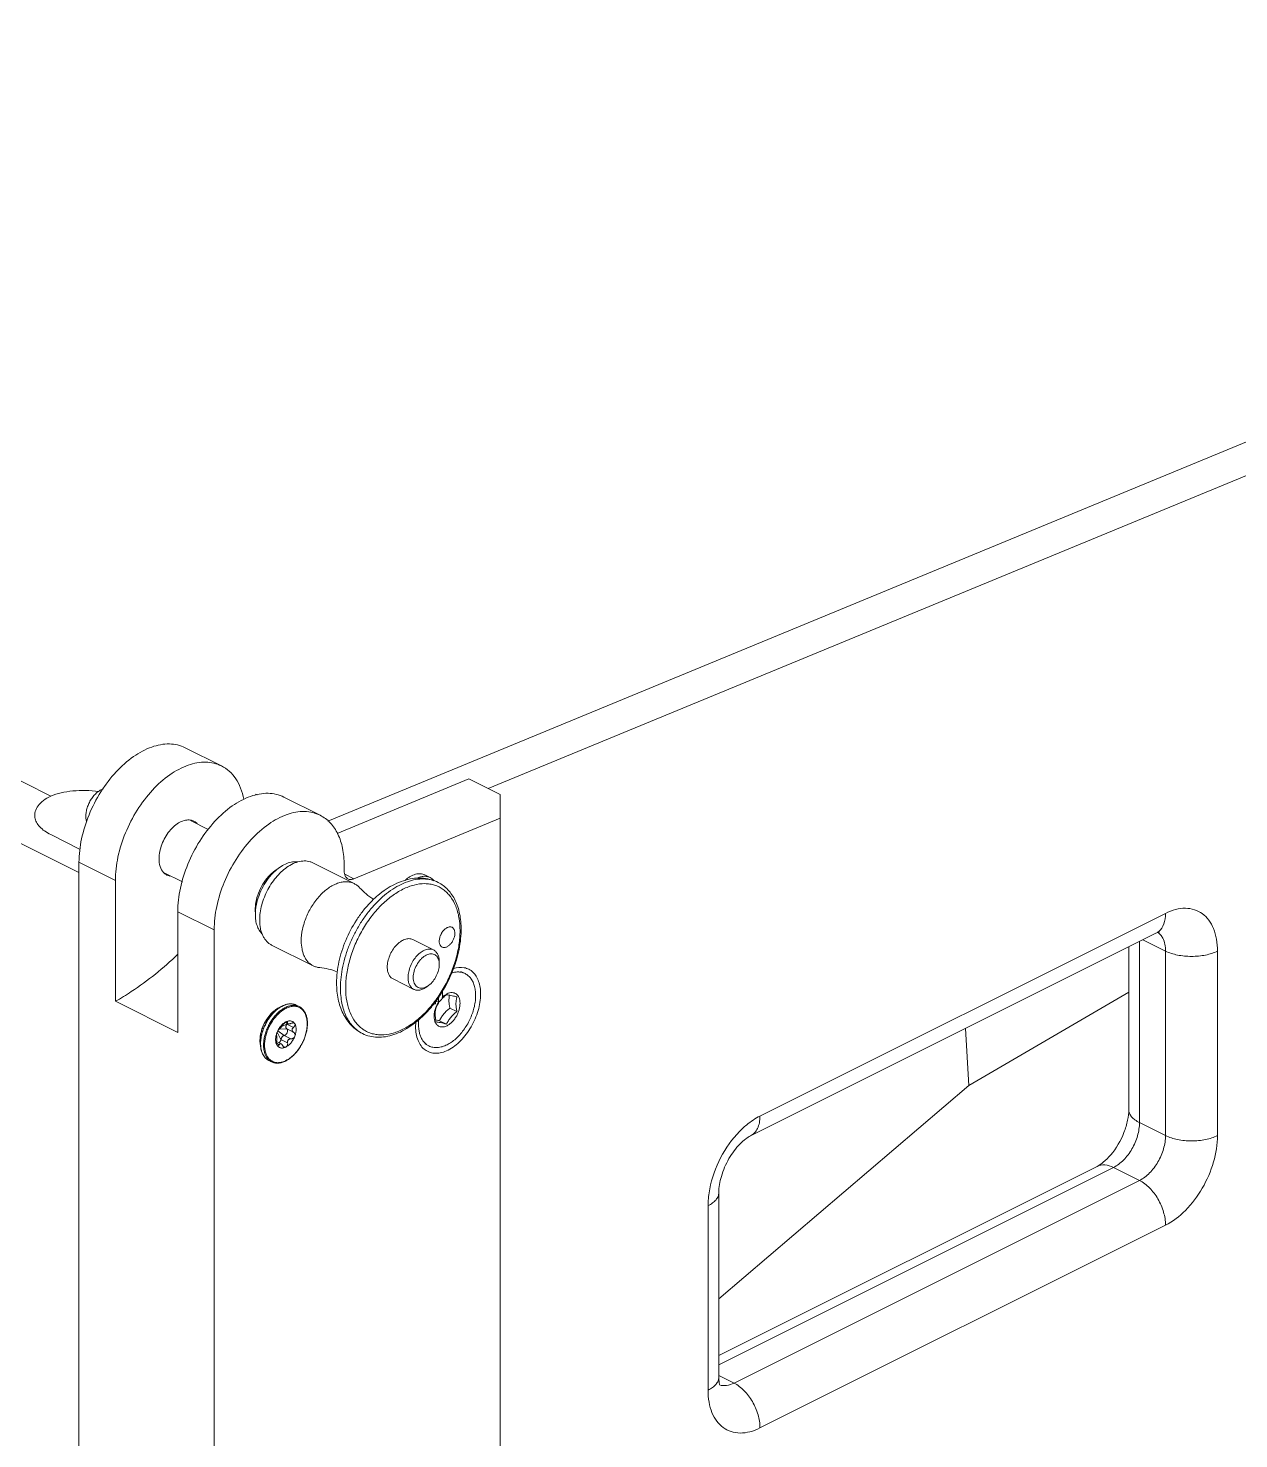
# Model space of a CAD drawing. Header units: millimetres. Extents: x 0 to 2524, y 0 to 1785.
# Drawn here: x 2171.3 to 2303, y 689.4 to 843 of the extents above; entities that cross this region are included whole.
import ezdxf

# ---------------------------------------------------------------- set-up
doc = ezdxf.new("R2010")
doc.units = ezdxf.units.MM
doc.header["$LTSCALE"] = 0.1
doc.layers.get('0').update_dxf_attribs({"lineweight": 13})

msp = doc.modelspace()

# ---------------------------------------------------------------- linework, layer by layer
for p, q in [((1805.72, 936.63), (2176.81, 751.08)), ((2022.93, 834.81), (2173.74, 759.41)), ((2360.21, 821.24), (2203.89, 756.66)), ((2339.73, 809.14), (2221.33, 760.23)), ((2188.35, 764.67), (2192.31, 762.69)), ((2219.24, 761.28), (2204.89, 755.33)), ((2222.63, 759.58), (2219.24, 761.28)), ((2196.2, 759.54), (2196.04, 759.62)), ((2196.04, 759.49), (2196.04, 759.62)), ((2199.1, 759.29), (2203.06, 757.31)), ((2222.63, 616.91), (2222.63, 759.58)), ((2222.63, 757), (2206.71, 750.4)), ((2188.93, 756.76), (2190.88, 755.78)), ((2173.74, 755.21), (2176.95, 753.6)), ((2176.81, 752.19), (2180.77, 750.21)), ((2176.81, 752.19), (2176.81, 606.98)), ((2186.01, 751.1), (2188.06, 750.07)), ((2202.24, 752.13), (2206.76, 749.87)), ((2205.66, 751.26), (2205.66, 751.9)), ((2205.72, 750.9), (2206.71, 750.4)), ((2180.77, 737.06), (2180.77, 750.21)), ((2214.44, 750.82), (2215.01, 750.54)), ((2187.56, 746.81), (2191.52, 744.83)), ((2187.56, 746.81), (2187.56, 733.67)), ((2250.91, 724.57), (2295.04, 746.63)), ((2191.52, 608.95), (2191.52, 744.83)), ((2197.77, 743.19), (2202.29, 740.93)), ((2213.12, 743.78), (2215.39, 742.65)), ((2249.87, 722.41), (2294, 744.47)), ((2292.21, 723.86), (2292.21, 743.58)), ((2292.58, 743.76), (2295.04, 742.53)), ((2291.04, 725.27), (2291.04, 742.99)), ((2295.04, 742.53), (2295.04, 722.44)), ((2300.69, 742.53), (2300.69, 722.44)), ((2216.01, 741.35), (2216.01, 741.07)), ((2218.83, 740.08), (2218.37, 740.3)), ((2210.98, 739.49), (2213.24, 738.36)), ((2214.65, 738.64), (2214.88, 738.81)), ((2180.77, 737.06), (2187.56, 733.67)), ((2215.64, 737.06), (2215.94, 736.97)), ((2215.94, 737.52), (2215.94, 736.97)), ((2216.36, 738.13), (2216.36, 737.57)), ((2273.65, 727.88), (2291.04, 738.06)), ((2198.44, 736.25), (2197.84, 735.8)), ((2200.77, 736.49), (2200.45, 736.64)), ((2215.6, 737.01), (2215.6, 736.8)), ((2217.93, 735.94), (2217.17, 736.32)), ((2198.6, 734.02), (2199.42, 734.06)), ((2198.85, 734.31), (2199.42, 734.57)), ((2199.24, 734.77), (2199.55, 734.62)), ((2199.33, 734.82), (2199.51, 734.73)), ((2200.15, 734.21), (2199.42, 734.57)), ((2200.15, 733.7), (2199.42, 734.06)), ((2216.8, 734.57), (2216.04, 734.95)), ((2273.28, 734.11), (2273.65, 727.88)), ((2196.55, 732.48), (2196.55, 733.19)), ((2198.3, 732.69), (2198.8, 732.44)), ((2198.3, 732.49), (2198.59, 732.34)), ((2198.38, 733.7), (2198.78, 732.9)), ((2198.45, 733.84), (2199.14, 733.34)), ((2199.51, 732.54), (2198.78, 732.9)), ((2199.87, 732.98), (2199.14, 733.34)), ((2214.89, 732.21), (2214.44, 732.43)), ((2197.76, 730.48), (2197.45, 730.63)), ((2246.43, 704.69), (2273.65, 727.88)), ((2292.21, 723.86), (2295.04, 722.44)), ((2246.43, 698.51), (2287.59, 719.09)), ((2246.43, 697.5), (2289.38, 718.98)), ((2289.38, 718.98), (2292.21, 717.56)), ((2292.21, 717.56), (2248.09, 695.5)), ((2246.43, 696.14), (2246.43, 716.23)), ((2245.26, 694.72), (2245.26, 714.82)), ((2295.04, 712.69), (2250.91, 690.62)), ((2248.09, 695.5), (2246.51, 696.29))]:
    msp.add_line(p, q)
for centre, radius, start, end in [((2200.65, 747.81), 4.29, 129.4527, 131.9297), ((2201.98, 747.05), 5.68, 133.0366, 135.8176), ((2200.49, 748), 4.04, 126.8755, 129.4546), ((2201.81, 747.23), 5.44, 131.9247, 133.0313), ((2200.19, 747.06), 4.2, 176.2094, 177.9192), ((2199.95, 747.07), 3.97, 177.9153, 179.9887), ((2199.65, 747.07), 3.67, 179.9665, 184.2809), ((2198.97, 747.33), 2.98, 185.1964, 186.9579), ((2201.74, 746.44), 5.75, 170.9242, 173.8207), ((2208.58, 744.89), 9.81, 359.1535, 359.9983), ((2214.47, 745.24), 1.95, 330.3343, 333.0836), ((2213.86, 740.1), 1.64, 296.5721, 298.2932), ((2218.1, 735.7), 2.51, 132.9869, 134.3113), ((2217.62, 736.35), 1.7, 116.6099, 120.0733), ((2200.87, 732.76), 4.32, 140.3689, 142.3125), ((2201.2, 732.74), 4.45, 135.5177, 136.653), ((2201.01, 732.93), 4.18, 131.5853, 135.5613), ((2200.81, 733.12), 3.93, 130.6844, 131.2427), ((2200.86, 733.09), 3.96, 130.6846, 131.5717), ((2200.65, 733.3), 3.69, 126.8862, 130.7289), ((2200.72, 733.26), 3.74, 127.278, 130.7199), ((2201.57, 732.53), 4.41, 136.6491, 136.8567), ((2199.77, 734.04), 2.63, 119.4836, 120.5486), ((2200.12, 734.14), 2.7, 115.863, 116.566), ((2200.17, 734.11), 2.73, 116.5659, 117.1697), ((2199.85, 735.32), 1.46, 85.9907, 86.691), ((2199.89, 735.51), 1.27, 63.4489, 74.9637), ((2218.67, 735.23), 3.25, 147.5895, 158.682), ((2218.61, 735.26), 3.18, 158.6971, 159.1186), ((2198.86, 734.92), 0.651, 328.357, 336.8503), ((2199.12, 732.74), 2.62, 186.2893, 187.9643), ((2199.4, 732.56), 1.11, 168.1543, 173.3631), ((2198.16, 732.95), 2.61, 295.7587, 296.5663), ((2198.07, 733.03), 2.75, 296.5666, 297.3727)]:
    msp.add_arc(centre, radius, start, end)
for points, knots in [([(2188.35, 764.67), (2188.09, 764.8), (2187.54, 765), (2186.3, 765.15), (2184.6, 764.81), (2182.61, 763.72), (2180.74, 762.04), (2179.11, 759.88), (2177.84, 757.41), (2177.02, 754.82), (2176.81, 753.04), (2176.81, 752.19)], [0, 0, 0, 0, 0.044793, 0.091012, 0.191729, 0.307755, 0.438553, 0.579807, 0.725124, 0.867373, 1, 1, 1, 1]), ([(2192.31, 762.69), (2192.05, 762.82), (2191.5, 763.02), (2190.26, 763.17), (2188.56, 762.83), (2186.57, 761.74), (2184.7, 760.06), (2183.07, 757.9), (2181.8, 755.43), (2180.98, 752.84), (2180.77, 751.06), (2180.77, 750.21)], [0, 0, 0, 0, 0.044793, 0.091012, 0.191729, 0.307755, 0.438553, 0.579807, 0.725124, 0.867373, 1, 1, 1, 1]), ([(2194.74, 759.06), (2194.66, 759.47), (2194.44, 760.25), (2193.91, 761.3), (2193.2, 762.13), (2192.62, 762.53), (2192.31, 762.69)], [0, 0, 0, 0, 0.27841, 0.534163, 0.772094, 1, 1, 1, 1]), ([(2179.47, 760.2), (2179.35, 760.16), (2179.1, 760.04), (2178.74, 759.78), (2178.42, 759.45), (2178.12, 759.05), (2177.88, 758.61), (2177.7, 758.14), (2177.58, 757.67), (2177.56, 757.35), (2177.56, 757.2)], [0, 0, 0, 0, 0.105265, 0.221454, 0.346961, 0.47899, 0.614042, 0.748294, 0.878054, 1, 1, 1, 1]), ([(2173.74, 759.41), (2173.45, 759.27), (2172.95, 758.96), (2172.35, 758.39), (2172.01, 757.74), (2171.98, 757.28), (2172.01, 757.07)], [0, 0, 0, 0, 0.305923, 0.567627, 0.792446, 1, 1, 1, 1]), ([(2178.94, 759.91), (2178.02, 760.03), (2176.63, 760.06), (2174.89, 759.79), (2174.1, 759.56), (2173.74, 759.41)], [0, 0, 0, 0, 0.530738, 0.778329, 1, 1, 1, 1]), ([(2187.56, 746.81), (2187.56, 747.67), (2187.77, 749.44), (2188.59, 752.04), (2189.86, 754.51), (2191.49, 756.66), (2193.36, 758.35), (2195.35, 759.44), (2197.05, 759.78), (2198.28, 759.62), (2198.84, 759.42), (2199.1, 759.29)], [0, 0, 0, 0, 0.132627, 0.274876, 0.420193, 0.561447, 0.692245, 0.808271, 0.908988, 0.955207, 1, 1, 1, 1]), ([(2172.01, 757.07), (2172.04, 756.89), (2172.17, 756.52), (2172.54, 756.02), (2173.08, 755.57), (2173.5, 755.32), (2173.74, 755.21)], [0, 0, 0, 0, 0.207537, 0.438479, 0.701694, 1, 1, 1, 1]), ([(2177.64, 756.61), (2177.62, 756.65), (2177.57, 756.85), (2177.56, 757.05), (2177.56, 757.2)], [0, 0, 0, 0, 0.236457, 1, 1, 1, 1]), ([(2203.06, 757.31), (2202.8, 757.44), (2202.24, 757.64), (2201.01, 757.8), (2199.31, 757.46), (2197.32, 756.37), (2195.45, 754.68), (2193.82, 752.53), (2192.55, 750.06), (2191.73, 747.46), (2191.52, 745.69), (2191.52, 744.83)], [0, 0, 0, 0, 0.044793, 0.091012, 0.191729, 0.307755, 0.438553, 0.579807, 0.725124, 0.867373, 1, 1, 1, 1]), ([(2205.66, 751.9), (2205.66, 752.51), (2205.56, 753.67), (2205.07, 755.25), (2204.24, 756.52), (2203.47, 757.11), (2203.06, 757.31)], [0, 0, 0, 0, 0.289694, 0.549612, 0.782838, 1, 1, 1, 1]), ([(2188.95, 756.79), (2188.76, 756.82), (2188.36, 756.8), (2187.76, 756.57), (2187.17, 756.16), (2186.43, 755.39), (2185.76, 754.2), (2185.52, 753.11), (2185.52, 752.58)], [0, 0, 0, 0, 0.093755, 0.200053, 0.320396, 0.452704, 0.733704, 1, 1, 1, 1]), ([(2189.31, 756.68), (2189.22, 756.72), (2189.1, 756.76), (2188.98, 756.79), (2188.95, 756.79)], [0, 0, 0, 0, 0.746529, 1, 1, 1, 1]), ([(2189.68, 756.4), (2189.65, 756.43), (2189.54, 756.54), (2189.41, 756.63), (2189.31, 756.68)], [0, 0, 0, 0, 0.255015, 1, 1, 1, 1]), ([(2185.52, 752.58), (2185.52, 752.3), (2185.58, 751.76), (2185.84, 751.27), (2186, 751.09)], [0, 0, 0, 0, 0.540946, 1, 1, 1, 1]), ([(2186, 751.09), (2186.03, 751.06), (2186.14, 750.95), (2186.27, 750.86), (2186.37, 750.81)], [0, 0, 0, 0, 0.255015, 1, 1, 1, 1]), ([(2196, 747.34), (2196.04, 748.02), (2196.35, 749.06), (2197.07, 750.25), (2197.53, 750.77), (2197.78, 751)], [0, 0, 0, 0, 0.497594, 0.755181, 1, 1, 1, 1]), ([(2197.9, 751.01), (2197.67, 750.77), (2197.23, 750.23), (2196.69, 749.33), (2196.29, 748.36), (2196.12, 747.68), (2196.07, 747.35)], [0, 0, 0, 0, 0.24547, 0.499863, 0.754331, 1, 1, 1, 1]), ([(2199.59, 751.76), (2199.37, 751.61), (2198.94, 751.28), (2198.35, 750.69), (2197.81, 749.99), (2197.34, 749.22), (2196.97, 748.41), (2196.68, 747.56), (2196.51, 746.72), (2196.47, 746.17), (2196.47, 745.89)], [0, 0, 0, 0, 0.114457, 0.236564, 0.364361, 0.495438, 0.627144, 0.756775, 0.8818, 1, 1, 1, 1]), ([(2198.07, 751.23), (2198.09, 751.25), (2198.19, 751.32), (2198.29, 751.38), (2198.36, 751.43)], [0, 0, 0, 0, 0.254626, 1, 1, 1, 1]), ([(2200.63, 752.24), (2200.44, 752.27), (2200.02, 752.26), (2199.4, 752.09), (2198.76, 751.75), (2198.37, 751.45), (2198.18, 751.28)], [0, 0, 0, 0, 0.215378, 0.452014, 0.713751, 1, 1, 1, 1]), ([(2202.24, 752.13), (2202.15, 752.18), (2201.95, 752.26), (2201.65, 752.33), (2201.32, 752.35), (2200.86, 752.31), (2200.26, 752.14), (2199.81, 751.9), (2199.59, 751.76)], [0, 0, 0, 0, 0.109933, 0.22167, 0.336858, 0.456879, 0.714748, 1, 1, 1, 1]), ([(2206.08, 750.39), (2206.01, 750.42), (2205.89, 750.52), (2205.75, 750.72), (2205.68, 750.97), (2205.66, 751.16), (2205.66, 751.26)], [0, 0, 0, 0, 0.217038, 0.450294, 0.710654, 1, 1, 1, 1]), ([(2214.44, 750.82), (2214.37, 750.86), (2214.21, 750.92), (2213.96, 750.96), (2213.69, 750.95), (2213.41, 750.9), (2213.13, 750.79), (2212.84, 750.64), (2212.56, 750.46), (2212.38, 750.31), (2212.29, 750.23)], [0, 0, 0, 0, 0.104616, 0.211922, 0.324253, 0.443358, 0.570313, 0.70556, 0.84898, 1, 1, 1, 1]), ([(2186.37, 750.81), (2186.46, 750.77), (2186.58, 750.72), (2186.7, 750.7), (2186.73, 750.69)], [0, 0, 0, 0, 0.746529, 1, 1, 1, 1]), ([(2206.76, 749.87), (2206.63, 749.94), (2206.36, 750.04), (2205.91, 750.09), (2205.43, 750.05), (2204.94, 749.92), (2204.44, 749.7), (2203.94, 749.39), (2203.46, 749.01), (2202.83, 748.39), (2202.14, 747.48), (2201.51, 746.24), (2201.1, 744.95), (2200.99, 744.06), (2200.99, 743.63)], [0, 0, 0, 0, 0.044755, 0.090933, 0.139729, 0.191972, 0.248092, 0.308165, 0.371966, 0.439037, 0.580171, 0.725359, 0.867487, 1, 1, 1, 1]), ([(2215.88, 750.01), (2215.6, 750.15), (2215, 750.37), (2214.05, 750.51), (2213.07, 750.45), (2211.75, 750.13), (2210.48, 749.48), (2209.31, 748.6), (2208.47, 747.79), (2207.68, 746.89), (2206.73, 745.55), (2205.96, 744.08), (2205.39, 742.53), (2204.98, 740.99), (2204.84, 739.81), (2204.84, 739.04)], [0, 0, 0, 0, 0.052633, 0.105702, 0.159724, 0.215266, 0.332549, 0.395042, 0.459925, 0.526853, 0.595304, 0.733999, 0.802946, 0.870652, 1, 1, 1, 1]), ([(2215.88, 750.01), (2215.65, 750.13), (2215.13, 750.31), (2214.3, 750.41), (2213.43, 750.34), (2212.52, 750.1), (2211.61, 749.69), (2210.69, 749.13), (2209.81, 748.42), (2208.95, 747.58), (2208.16, 746.64), (2207.44, 745.59), (2206.8, 744.47), (2206.25, 743.3), (2205.82, 742.1), (2205.5, 740.89), (2205.31, 739.7), (2205.26, 738.91), (2205.26, 738.53)], [0, 0, 0, 0, 0.044728, 0.090878, 0.139645, 0.191855, 0.247942, 0.307978, 0.371741, 0.438771, 0.508434, 0.579966, 0.65252, 0.725202, 0.797117, 0.867392, 0.935255, 1, 1, 1, 1]), ([(2218.27, 744.75), (2218.27, 745.23), (2218.22, 745.93), (2218.02, 746.82), (2217.75, 747.6), (2217.37, 748.31), (2216.88, 748.88), (2216.46, 749.24), (2216.01, 749.52), (2215.51, 749.72), (2214.98, 749.84), (2214.23, 749.9), (2213.43, 749.79), (2212.65, 749.53), (2211.81, 749.16), (2210.78, 748.51), (2209.62, 747.49), (2208.55, 746.25), (2207.62, 744.84), (2206.85, 743.3), (2206.27, 741.71), (2205.92, 740.11), (2205.83, 739.04), (2205.83, 738.53)], [0, 0, 0, 0, 0.063399, 0.092971, 0.121104, 0.173331, 0.197891, 0.221733, 0.245198, 0.268653, 0.292467, 0.316983, 0.369086, 0.39715, 0.426648, 0.4899, 0.558451, 0.6312, 0.706635, 0.783007, 0.85849, 0.931325, 1, 1, 1, 1]), ([(2206.71, 750.4), (2206.61, 750.36), (2206.39, 750.3), (2206.17, 750.34), (2206.08, 750.39)], [0, 0, 0, 0, 0.530553, 1, 1, 1, 1]), ([(2207.34, 749.43), (2207.26, 749.52), (2207.08, 749.69), (2206.87, 749.82), (2206.76, 749.87)], [0, 0, 0, 0, 0.505604, 1, 1, 1, 1]), ([(2207.34, 749.43), (2207.56, 749.19), (2208.05, 748.72), (2208.6, 748.34), (2208.89, 748.16)], [0, 0, 0, 0, 0.484325, 1, 1, 1, 1]), ([(2215.01, 750.54), (2214.96, 750.57), (2214.85, 750.61), (2214.69, 750.65), (2214.51, 750.67), (2214.27, 750.67), (2213.94, 750.61), (2213.7, 750.51), (2213.57, 750.45)], [0, 0, 0, 0, 0.112939, 0.227251, 0.344217, 0.464965, 0.72086, 1, 1, 1, 1]), ([(2215.44, 750.18), (2215.39, 750.25), (2215.25, 750.39), (2215.09, 750.5), (2215.01, 750.54)], [0, 0, 0, 0, 0.507979, 1, 1, 1, 1]), ([(2218.39, 744.89), (2218.39, 745.46), (2218.32, 746.29), (2218.05, 747.34), (2217.77, 748.04), (2217.41, 748.67), (2216.97, 749.22), (2216.46, 749.67), (2216.08, 749.91), (2215.88, 750.01)], [0, 0, 0, 0, 0.282775, 0.414619, 0.540318, 0.660541, 0.776323, 0.888957, 1, 1, 1, 1]), ([(2196.03, 747.06), (2196.02, 747.01), (2196.01, 746.83), (2196, 746.65), (2196, 746.51)], [0, 0, 0, 0, 0.255017, 1, 1, 1, 1]), ([(2196.71, 744.42), (2196.59, 744.54), (2196.38, 744.82), (2196.16, 745.31), (2196.02, 745.89), (2196, 746.3), (2196, 746.51)], [0, 0, 0, 0, 0.220211, 0.458345, 0.718137, 1, 1, 1, 1]), ([(2295.04, 746.63), (2295.04, 746.24), (2294.95, 745.52), (2294.55, 744.88), (2294.3, 744.67)], [0, 0, 0, 0, 0.545424, 1, 1, 1, 1]), ([(2295.04, 746.63), (2295.39, 746.81), (2296.09, 747.09), (2297.17, 747.24), (2298.19, 747.09), (2299.08, 746.64), (2299.8, 745.91), (2300.32, 744.95), (2300.63, 743.8), (2300.69, 742.97), (2300.69, 742.53)], [0, 0, 0, 0, 0.134786, 0.257217, 0.370319, 0.480086, 0.593358, 0.715926, 0.851341, 1, 1, 1, 1]), ([(2197.77, 743.19), (2197.66, 743.24), (2197.47, 743.36), (2197.21, 743.6), (2196.98, 743.88), (2196.8, 744.21), (2196.65, 744.58), (2196.5, 745.14), (2196.47, 745.59), (2196.47, 745.89)], [0, 0, 0, 0, 0.107707, 0.217562, 0.331492, 0.45104, 0.57727, 0.710837, 1, 1, 1, 1]), ([(2218.27, 744.75), (2218.27, 744.23), (2218.19, 743.17), (2217.83, 741.57), (2217.25, 739.97), (2216.48, 738.44), (2215.55, 737.02), (2214.48, 735.78), (2213.32, 734.76), (2212.29, 734.11), (2211.46, 733.74), (2210.67, 733.49), (2209.88, 733.38), (2209.12, 733.44), (2208.59, 733.56), (2208.1, 733.76), (2207.64, 734.04), (2207.23, 734.39), (2206.73, 734.97), (2206.35, 735.67), (2206.08, 736.46), (2205.88, 737.35), (2205.83, 738.05), (2205.83, 738.53)], [0, 0, 0, 0, 0.068675, 0.14151, 0.216993, 0.293365, 0.3688, 0.441549, 0.5101, 0.573352, 0.60285, 0.630914, 0.683017, 0.707533, 0.731347, 0.754802, 0.778267, 0.802109, 0.826669, 0.878896, 0.907029, 0.936601, 1, 1, 1, 1]), ([(2207.65, 733.55), (2207.9, 733.43), (2208.44, 733.23), (2209.3, 733.12), (2210.2, 733.19), (2211.11, 733.42), (2212.03, 733.82), (2212.94, 734.37), (2213.83, 735.05), (2214.67, 735.86), (2215.46, 736.79), (2216.42, 738.15), (2217.21, 739.65), (2217.8, 741.22), (2218.22, 742.77), (2218.38, 743.97), (2218.39, 744.75)], [0, 0, 0, 0, 0.047197, 0.095463, 0.145771, 0.198877, 0.255265, 0.315113, 0.378319, 0.444543, 0.513251, 0.583767, 0.726951, 0.798095, 0.867809, 1, 1, 1, 1]), ([(2216.86, 745.08), (2216.77, 745.03), (2216.59, 744.91), (2216.36, 744.65), (2216.17, 744.34), (2216.05, 744), (2216, 743.67), (2216.02, 743.41), (2216.08, 743.23), (2216.14, 743.12), (2216.22, 743.03), (2216.29, 742.99), (2216.32, 742.97)], [0, 0, 0, 0, 0.123642, 0.261312, 0.406333, 0.550372, 0.685326, 0.805125, 0.858738, 0.90842, 0.955052, 1, 1, 1, 1]), ([(2217.4, 745.12), (2217.36, 745.13), (2217.28, 745.16), (2217.14, 745.17), (2217, 745.14), (2216.91, 745.1), (2216.86, 745.08)], [0, 0, 0, 0, 0.227102, 0.464629, 0.720925, 1, 1, 1, 1]), ([(2216.86, 743), (2216.95, 743.05), (2217.13, 743.18), (2217.36, 743.44), (2217.55, 743.75), (2217.67, 744.08), (2217.72, 744.42), (2217.7, 744.68), (2217.64, 744.86), (2217.58, 744.97), (2217.49, 745.05), (2217.43, 745.1), (2217.4, 745.12)], [0, 0, 0, 0, 0.123642, 0.261312, 0.406333, 0.550372, 0.685326, 0.805125, 0.858738, 0.90842, 0.955052, 1, 1, 1, 1]), ([(2202.29, 740.93), (2202.19, 740.98), (2201.99, 741.1), (2201.73, 741.33), (2201.51, 741.62), (2201.32, 741.95), (2201.18, 742.32), (2201.03, 742.88), (2200.99, 743.33), (2200.99, 743.63)], [0, 0, 0, 0, 0.107707, 0.217562, 0.331492, 0.45104, 0.57727, 0.710837, 1, 1, 1, 1]), ([(2213.12, 743.78), (2213.06, 743.82), (2212.93, 743.86), (2212.71, 743.89), (2212.48, 743.87), (2212.16, 743.78), (2211.75, 743.56), (2211.3, 743.15), (2210.91, 742.64), (2210.6, 742.04), (2210.41, 741.42), (2210.35, 740.99), (2210.35, 740.79)], [0, 0, 0, 0, 0.044774, 0.090974, 0.139792, 0.192057, 0.308037, 0.438782, 0.579979, 0.725237, 0.867425, 1, 1, 1, 1]), ([(2294.36, 744.6), (2294.36, 744.61), (2294.31, 744.6), (2294.28, 744.58), (2294.14, 744.54), (2294.05, 744.5), (2294, 744.47)], [0, 0, 0, 0, 0.038697, 0.210636, 0.529002, 1, 1, 1, 1]), ([(2294.5, 744.3), (2294.59, 744.19), (2294.93, 743.67), (2295.04, 743.02), (2295.04, 742.53)], [0, 0, 0, 0, 0.223419, 1, 1, 1, 1]), ([(2180.77, 737.06), (2181.36, 737.39), (2183.78, 738.87), (2186, 740.68), (2187.56, 742.18)], [0, 0, 0, 0, 0.238279, 1, 1, 1, 1]), ([(2215.39, 742.65), (2215.33, 742.68), (2215.19, 742.73), (2214.98, 742.76), (2214.75, 742.74), (2214.42, 742.65), (2214.01, 742.43), (2213.56, 742.02), (2213.17, 741.5), (2212.86, 740.91), (2212.67, 740.29), (2212.62, 739.86), (2212.62, 739.66)], [0, 0, 0, 0, 0.044774, 0.090974, 0.139792, 0.192057, 0.308037, 0.438782, 0.579979, 0.725237, 0.867425, 1, 1, 1, 1]), ([(2215.99, 741.36), (2215.98, 741.45), (2215.93, 741.63), (2215.82, 741.87), (2215.66, 742.05), (2215.46, 742.18), (2215.23, 742.24), (2214.99, 742.24), (2214.73, 742.16), (2214.46, 742.03), (2214.21, 741.84), (2213.88, 741.52), (2213.53, 741.02), (2213.26, 740.36), (2213.18, 739.89), (2213.18, 739.66)], [0, 0, 0, 0, 0.058674, 0.112045, 0.161259, 0.208308, 0.255767, 0.3061, 0.361042, 0.421382, 0.487083, 0.557467, 0.70716, 0.858848, 1, 1, 1, 1]), ([(2216.01, 741.35), (2216.01, 741.5), (2215.99, 741.78), (2215.87, 742.16), (2215.7, 742.42), (2215.53, 742.57), (2215.44, 742.63), (2215.39, 742.65)], [0, 0, 0, 0, 0.289476, 0.549128, 0.782175, 0.892164, 1, 1, 1, 1]), ([(2216.32, 742.97), (2216.36, 742.95), (2216.44, 742.92), (2216.58, 742.92), (2216.72, 742.94), (2216.81, 742.98), (2216.86, 743)], [0, 0, 0, 0, 0.227102, 0.464629, 0.720925, 1, 1, 1, 1]), ([(2300.69, 742.53), (2300.29, 742.33), (2299.35, 742.04), (2297.87, 741.9), (2296.38, 742.04), (2295.45, 742.33), (2295.04, 742.53)], [0, 0, 0, 0, 0.235399, 0.5, 0.764601, 1, 1, 1, 1]), ([(2203, 740.73), (2202.87, 740.74), (2202.63, 740.79), (2202.4, 740.87), (2202.29, 740.93)], [0, 0, 0, 0, 0.505604, 1, 1, 1, 1]), ([(2204.93, 740.26), (2204.61, 740.39), (2203.98, 740.59), (2203.32, 740.7), (2203, 740.73)], [0, 0, 0, 0, 0.515659, 1, 1, 1, 1]), ([(2210.98, 739.49), (2210.93, 739.52), (2210.84, 739.57), (2210.67, 739.73), (2210.5, 739.99), (2210.38, 740.37), (2210.35, 740.64), (2210.35, 740.79)], [0, 0, 0, 0, 0.107836, 0.217825, 0.450872, 0.710524, 1, 1, 1, 1]), ([(2216.01, 741.07), (2216.01, 740.86), (2215.95, 740.43), (2215.71, 739.81), (2215.36, 739.25), (2215.05, 738.93), (2214.88, 738.81)], [0, 0, 0, 0, 0.240952, 0.499998, 0.759073, 1, 1, 1, 1]), ([(2216.01, 741.07), (2216.01, 741.1), (2216.01, 741.19), (2216, 741.29), (2215.99, 741.36)], [0, 0, 0, 0, 0.256872, 1, 1, 1, 1]), ([(2218.83, 740.08), (2218.72, 740.13), (2218.5, 740.21), (2218.13, 740.27), (2217.75, 740.25), (2217.49, 740.19), (2217.36, 740.15)], [0, 0, 0, 0, 0.235143, 0.476742, 0.730305, 1, 1, 1, 1]), ([(2217.57, 740.65), (2217.94, 740.76), (2218.53, 740.81), (2219.25, 740.57), (2219.7, 740.24), (2220.06, 739.79), (2220.32, 739.22), (2220.48, 738.56), (2220.51, 738.1), (2220.51, 737.85)], [0, 0, 0, 0, 0.241053, 0.35271, 0.464688, 0.582288, 0.709557, 0.848802, 1, 1, 1, 1]), ([(2204.84, 739.04), (2204.84, 738.45), (2204.92, 737.59), (2205.21, 736.49), (2205.52, 735.74), (2205.92, 735.05), (2206.41, 734.45), (2206.99, 733.93), (2207.43, 733.66), (2207.65, 733.55)], [0, 0, 0, 0, 0.26959, 0.398018, 0.52274, 0.644482, 0.764101, 0.882326, 1, 1, 1, 1]), ([(2213.24, 738.36), (2213.19, 738.38), (2213.1, 738.44), (2212.93, 738.6), (2212.76, 738.85), (2212.64, 739.23), (2212.62, 739.51), (2212.62, 739.66)], [0, 0, 0, 0, 0.107836, 0.217825, 0.450872, 0.710524, 1, 1, 1, 1]), ([(2214.6, 738.63), (2214.51, 738.59), (2214.33, 738.52), (2214.06, 738.48), (2213.81, 738.52), (2213.59, 738.63), (2213.41, 738.81), (2213.28, 739.05), (2213.2, 739.34), (2213.18, 739.55), (2213.18, 739.66)], [0, 0, 0, 0, 0.134912, 0.257199, 0.370312, 0.480084, 0.593373, 0.715927, 0.851253, 1, 1, 1, 1]), ([(2214.65, 738.64), (2214.54, 738.55), (2214.3, 738.4), (2213.93, 738.27), (2213.62, 738.25), (2213.39, 738.3), (2213.29, 738.34), (2213.24, 738.36)], [0, 0, 0, 0, 0.289494, 0.549116, 0.782178, 0.892166, 1, 1, 1, 1]), ([(2214.88, 738.81), (2214.86, 738.79), (2214.78, 738.74), (2214.7, 738.69), (2214.64, 738.66)], [0, 0, 0, 0, 0.257166, 1, 1, 1, 1]), ([(2216.86, 732.33), (2217.02, 732.41), (2217.35, 732.61), (2217.82, 732.98), (2218.26, 733.42), (2218.66, 733.92), (2219.03, 734.48), (2219.35, 735.07), (2219.6, 735.69), (2219.8, 736.32), (2219.93, 736.94), (2219.98, 737.55), (2219.96, 738.12), (2219.87, 738.65), (2219.71, 739.13), (2219.48, 739.53), (2219.19, 739.86), (2218.95, 740.01), (2218.83, 740.08)], [0, 0, 0, 0, 0.05982, 0.123742, 0.191197, 0.261436, 0.333522, 0.406431, 0.479094, 0.550455, 0.619524, 0.685439, 0.747526, 0.805374, 0.85892, 0.908539, 0.95511, 1, 1, 1, 1]), ([(2207.65, 733.55), (2207.47, 733.64), (2207.11, 733.87), (2206.63, 734.3), (2206.21, 734.82), (2205.87, 735.43), (2205.6, 736.11), (2205.33, 737.14), (2205.26, 737.97), (2205.26, 738.53)], [0, 0, 0, 0, 0.107708, 0.217562, 0.33149, 0.451039, 0.577278, 0.710836, 1, 1, 1, 1]), ([(2220.51, 737.85), (2220.51, 737.25), (2220.3, 735.99), (2219.55, 734.25), (2218.44, 732.76), (2217.28, 731.85), (2216.31, 731.47), (2215.64, 731.38), (2215, 731.47), (2214.45, 731.75), (2214, 732.2), (2213.67, 732.81), (2213.48, 733.53), (2213.44, 734.05), (2213.44, 734.32)], [0, 0, 0, 0, 0.141456, 0.29331, 0.441483, 0.573111, 0.630705, 0.68291, 0.731196, 0.778056, 0.826414, 0.878731, 0.936516, 1, 1, 1, 1]), ([(2216.36, 737.57), (2216.36, 737.54), (2216.35, 737.49), (2216.33, 737.38), (2216.25, 737.24), (2216.12, 737.09), (2216.01, 737.01), (2215.94, 736.97)], [0, 0, 0, 0, 0.106793, 0.215741, 0.447099, 0.70657, 1, 1, 1, 1]), ([(2216.28, 737.31), (2216.32, 737.35), (2216.48, 737.52), (2216.66, 737.67), (2216.8, 737.77)], [0, 0, 0, 0, 0.247866, 1, 1, 1, 1]), ([(2216.39, 737.54), (2216.42, 737.57), (2216.54, 737.67), (2216.67, 737.77), (2216.77, 737.82)], [0, 0, 0, 0, 0.260421, 1, 1, 1, 1]), ([(2216.8, 737.77), (2216.95, 737.76), (2217.22, 737.72), (2217.59, 737.63), (2217.81, 737.57), (2217.93, 737.54)], [0, 0, 0, 0, 0.405706, 0.683587, 1, 1, 1, 1]), ([(2216.86, 737.87), (2216.95, 737.92), (2217.12, 737.99), (2217.39, 738.02), (2217.65, 737.99), (2217.87, 737.87), (2218.05, 737.69), (2218.18, 737.45), (2218.26, 737.16), (2218.28, 736.84), (2218.25, 736.49), (2218.17, 736.12), (2218.04, 735.76), (2217.87, 735.41), (2217.65, 735.09), (2217.41, 734.81), (2217.15, 734.58), (2216.96, 734.46), (2216.86, 734.41)], [0, 0, 0, 0, 0.057513, 0.109649, 0.157869, 0.204666, 0.252959, 0.305217, 0.362878, 0.426312, 0.495025, 0.567905, 0.643431, 0.719848, 0.795328, 0.868118, 0.936712, 1, 1, 1, 1]), ([(2217.12, 737.73), (2217.1, 737.63), (2217.07, 737.4), (2217.06, 737.05), (2217.1, 736.69), (2217.14, 736.44), (2217.17, 736.32)], [0, 0, 0, 0, 0.229743, 0.474013, 0.732073, 1, 1, 1, 1]), ([(2217.93, 737.54), (2217.9, 737.42), (2217.85, 737.17), (2217.82, 736.78), (2217.85, 736.36), (2217.9, 736.08), (2217.93, 735.94)], [0, 0, 0, 0, 0.226709, 0.469137, 0.72839, 1, 1, 1, 1]), ([(2198.22, 736.07), (2198.09, 735.97), (2197.86, 735.73), (2197.54, 735.34), (2197.25, 734.9), (2197.01, 734.43), (2196.81, 733.94), (2196.66, 733.45), (2196.57, 732.96), (2196.55, 732.64), (2196.55, 732.48)], [0, 0, 0, 0, 0.120238, 0.245644, 0.374443, 0.504663, 0.634258, 0.761212, 0.883659, 1, 1, 1, 1]), ([(2199.27, 736.39), (2199.14, 736.33), (2198.89, 736.18), (2198.54, 735.9), (2198.2, 735.56), (2197.89, 735.18), (2197.61, 734.75), (2197.37, 734.3), (2197.17, 733.83), (2197.02, 733.35), (2196.93, 732.87), (2196.88, 732.41), (2196.9, 731.97), (2196.97, 731.56), (2197.09, 731.2), (2197.24, 730.94), (2197.38, 730.76), (2197.5, 730.65), (2197.63, 730.55), (2197.72, 730.5), (2197.76, 730.48)], [0, 0, 0, 0, 0.059816, 0.123718, 0.191167, 0.261393, 0.333467, 0.406364, 0.479015, 0.550364, 0.619422, 0.685326, 0.747403, 0.805241, 0.858779, 0.90839, 0.932015, 0.955031, 0.977624, 1, 1, 1, 1]), ([(2198.35, 735.54), (2198.23, 735.41), (2198, 735.14), (2197.7, 734.69), (2197.44, 734.2), (2197.24, 733.69), (2197.1, 733.18), (2197.01, 732.67), (2196.99, 732.19), (2197.04, 731.74), (2197.15, 731.33), (2197.3, 731.04), (2197.45, 730.84), (2197.57, 730.71), (2197.7, 730.61), (2197.85, 730.52), (2198.01, 730.45), (2198.17, 730.41), (2198.35, 730.38), (2198.59, 730.38), (2198.92, 730.44), (2199.17, 730.54), (2199.29, 730.6)], [0, 0, 0, 0, 0.073962, 0.150158, 0.227287, 0.303991, 0.378938, 0.450904, 0.518869, 0.582116, 0.640353, 0.693847, 0.719129, 0.743641, 0.767611, 0.791295, 0.814969, 0.83891, 0.863375, 0.888597, 0.941934, 1, 1, 1, 1]), ([(2197.54, 735.52), (2197.56, 735.54), (2197.66, 735.65), (2197.75, 735.76), (2197.83, 735.83)], [0, 0, 0, 0, 0.253836, 1, 1, 1, 1]), ([(2197.96, 735.79), (2197.93, 735.76), (2197.79, 735.61), (2197.67, 735.45), (2197.58, 735.32)], [0, 0, 0, 0, 0.245922, 1, 1, 1, 1]), ([(2197.83, 735.83), (2197.86, 735.86), (2197.97, 735.96), (2198.08, 736.06), (2198.17, 736.12)], [0, 0, 0, 0, 0.255731, 1, 1, 1, 1]), ([(2198.17, 736.12), (2198.19, 736.14), (2198.28, 736.2), (2198.37, 736.26), (2198.43, 736.3)], [0, 0, 0, 0, 0.255281, 1, 1, 1, 1]), ([(2199.32, 736.29), (2199.15, 736.21), (2198.81, 735.98), (2198.51, 735.71), (2198.36, 735.55)], [0, 0, 0, 0, 0.478577, 1, 1, 1, 1]), ([(2198.44, 736.25), (2198.48, 736.28), (2198.63, 736.39), (2198.79, 736.49), (2198.92, 736.55)], [0, 0, 0, 0, 0.258152, 1, 1, 1, 1]), ([(2198.93, 736.54), (2198.89, 736.52), (2198.72, 736.43), (2198.57, 736.32), (2198.46, 736.24)], [0, 0, 0, 0, 0.241589, 1, 1, 1, 1]), ([(2198.94, 736.57), (2199.07, 736.63), (2199.33, 736.73), (2199.67, 736.79), (2199.93, 736.79), (2200.11, 736.76), (2200.29, 736.72), (2200.4, 736.67), (2200.45, 736.64)], [0, 0, 0, 0, 0.275181, 0.529941, 0.651204, 0.769306, 0.885212, 1, 1, 1, 1]), ([(2199.94, 736.78), (2199.86, 736.78), (2199.7, 736.78), (2199.45, 736.74), (2199.2, 736.66), (2199.03, 736.59), (2198.95, 736.55)], [0, 0, 0, 0, 0.231116, 0.473754, 0.729768, 1, 1, 1, 1]), ([(2200.77, 736.49), (2200.72, 736.51), (2200.61, 736.56), (2200.43, 736.6), (2200.25, 736.63), (2199.99, 736.62), (2199.66, 736.56), (2199.4, 736.46), (2199.27, 736.39)], [0, 0, 0, 0, 0.113031, 0.227421, 0.344445, 0.46522, 0.721049, 1, 1, 1, 1]), ([(2199.32, 730.61), (2199.48, 730.69), (2199.8, 730.89), (2200.23, 731.27), (2200.63, 731.73), (2200.98, 732.26), (2201.26, 732.83), (2201.48, 733.43), (2201.61, 734.02), (2201.66, 734.6), (2201.62, 735.05), (2201.55, 735.38), (2201.47, 735.61), (2201.37, 735.81), (2201.26, 736), (2201.12, 736.15), (2200.97, 736.28), (2200.8, 736.39), (2200.61, 736.46), (2200.42, 736.51), (2200.21, 736.53), (2199.99, 736.51), (2199.77, 736.47), (2199.55, 736.4), (2199.4, 736.33), (2199.32, 736.29)], [0, 0, 0, 0, 0.063241, 0.131774, 0.204508, 0.279927, 0.356282, 0.431748, 0.50457, 0.573228, 0.636611, 0.666177, 0.694306, 0.721076, 0.74663, 0.771184, 0.795021, 0.818481, 0.84193, 0.86574, 0.89025, 0.915747, 0.942449, 0.970512, 1, 1, 1, 1]), ([(2200.77, 736.49), (2200.82, 736.46), (2200.91, 736.41), (2201.04, 736.31), (2201.16, 736.19), (2201.31, 736.01), (2201.46, 735.75), (2201.59, 735.39), (2201.66, 734.99), (2201.67, 734.55), (2201.64, 734.09), (2201.54, 733.62), (2201.4, 733.15), (2201.21, 732.68), (2200.97, 732.23), (2200.7, 731.81), (2200.39, 731.43), (2200.06, 731.09), (2199.71, 730.8), (2199.46, 730.65), (2199.34, 730.59)], [0, 0, 0, 0, 0.023063, 0.04631, 0.06992, 0.094056, 0.144396, 0.198261, 0.256079, 0.317866, 0.383294, 0.451767, 0.522485, 0.594517, 0.666857, 0.738481, 0.808406, 0.875747, 0.939774, 1, 1, 1, 1]), ([(2200.22, 736.73), (2200.19, 736.74), (2200.11, 736.76), (2200.02, 736.77), (2199.95, 736.78)], [0, 0, 0, 0, 0.24695, 1, 1, 1, 1]), ([(2215.6, 736.8), (2215.59, 736.79), (2215.51, 736.76), (2215.43, 736.73), (2215.37, 736.72)], [0, 0, 0, 0, 0.243535, 1, 1, 1, 1]), ([(2215.58, 734.76), (2215.53, 734.87), (2215.46, 735.12), (2215.43, 735.52), (2215.49, 735.96), (2215.58, 736.25), (2215.64, 736.39)], [0, 0, 0, 0, 0.214292, 0.45515, 0.719428, 1, 1, 1, 1]), ([(2215.67, 734.81), (2215.64, 734.95), (2215.59, 735.23), (2215.56, 735.65), (2215.58, 736.04), (2215.63, 736.29), (2215.67, 736.41)], [0, 0, 0, 0, 0.27161, 0.530864, 0.773291, 1, 1, 1, 1]), ([(2215.67, 736.41), (2215.69, 736.45), (2215.78, 736.64), (2215.89, 736.81), (2215.98, 736.94)], [0, 0, 0, 0, 0.245762, 1, 1, 1, 1]), ([(2217.17, 736.32), (2217.05, 736.22), (2216.81, 736.03), (2216.5, 735.7), (2216.24, 735.34), (2216.1, 735.08), (2216.04, 734.95)], [0, 0, 0, 0, 0.25934, 0.514098, 0.761174, 1, 1, 1, 1]), ([(2217.93, 735.94), (2217.81, 735.84), (2217.57, 735.65), (2217.26, 735.32), (2217, 734.96), (2216.86, 734.7), (2216.8, 734.57)], [0, 0, 0, 0, 0.259343, 0.514097, 0.761172, 1, 1, 1, 1]), ([(2196.62, 733.71), (2196.66, 733.86), (2196.85, 734.47), (2197.16, 735.03), (2197.45, 735.4)], [0, 0, 0, 0, 0.248223, 1, 1, 1, 1]), ([(2197.58, 735.32), (2197.45, 735.16), (2197.23, 734.8), (2196.95, 734.24), (2196.74, 733.66), (2196.65, 733.26), (2196.62, 733.06)], [0, 0, 0, 0, 0.251905, 0.506216, 0.757358, 1, 1, 1, 1]), ([(2198.36, 733.65), (2198.4, 733.78), (2198.52, 734.03), (2198.72, 734.31), (2198.89, 734.5), (2199.07, 734.67), (2199.22, 734.77), (2199.32, 734.82)], [0, 0, 0, 0, 0.266469, 0.52857, 0.654734, 0.775979, 1, 1, 1, 1]), ([(2198.59, 734.02), (2198.59, 734.01), (2198.57, 734), (2198.54, 733.97), (2198.51, 733.93), (2198.46, 733.87), (2198.41, 733.78), (2198.37, 733.7), (2198.36, 733.65)], [0, 0, 0, 0, 0.071646, 0.162349, 0.271296, 0.396849, 0.686239, 1, 1, 1, 1]), ([(2198.96, 734.46), (2198.94, 734.44), (2198.91, 734.39), (2198.87, 734.33), (2198.82, 734.26), (2198.76, 734.19), (2198.71, 734.14), (2198.67, 734.09), (2198.63, 734.05), (2198.61, 734.03), (2198.59, 734.02)], [0, 0, 0, 0, 0.131444, 0.275089, 0.425559, 0.57481, 0.713177, 0.832531, 0.928479, 1, 1, 1, 1]), ([(2199.24, 734.77), (2199.21, 734.75), (2199.16, 734.7), (2199.08, 734.62), (2199.01, 734.54), (2198.97, 734.48), (2198.96, 734.46)], [0, 0, 0, 0, 0.253068, 0.515257, 0.769062, 1, 1, 1, 1]), ([(2199.42, 734.06), (2199.43, 734.06), (2199.45, 734.04), (2199.48, 734), (2199.5, 733.96), (2199.51, 733.9), (2199.51, 733.85), (2199.5, 733.76), (2199.48, 733.68), (2199.44, 733.6), (2199.41, 733.54), (2199.37, 733.49), (2199.33, 733.44), (2199.28, 733.4), (2199.22, 733.36), (2199.17, 733.34), (2199.14, 733.34)], [0, 0, 0, 0, 0.045914, 0.094464, 0.147045, 0.204323, 0.266383, 0.332766, 0.474856, 0.548485, 0.622052, 0.694254, 0.763885, 0.829889, 0.891509, 1, 1, 1, 1]), ([(2199.32, 734.82), (2199.32, 734.82), (2199.29, 734.8), (2199.26, 734.79), (2199.24, 734.77)], [0, 0, 0, 0, 0.234927, 1, 1, 1, 1]), ([(2199.32, 734.82), (2199.37, 734.84), (2199.45, 734.88), (2199.58, 734.92), (2199.71, 734.93), (2199.83, 734.93), (2199.95, 734.9), (2200.06, 734.86), (2200.15, 734.79), (2200.21, 734.73), (2200.23, 734.7)], [0, 0, 0, 0, 0.144645, 0.280861, 0.409257, 0.531246, 0.64878, 0.764294, 0.880481, 1, 1, 1, 1]), ([(2199.48, 734.84), (2199.46, 734.85), (2199.42, 734.85), (2199.37, 734.84), (2199.34, 734.83), (2199.32, 734.82)], [0, 0, 0, 0, 0.40803, 0.680553, 1, 1, 1, 1]), ([(2199.42, 734.57), (2199.4, 734.55), (2199.38, 734.5), (2199.35, 734.43), (2199.33, 734.35), (2199.32, 734.28), (2199.33, 734.21), (2199.35, 734.15), (2199.37, 734.1), (2199.4, 734.07), (2199.42, 734.06)], [0, 0, 0, 0, 0.14861, 0.296006, 0.438343, 0.572314, 0.695403, 0.806673, 0.907025, 1, 1, 1, 1]), ([(2199.51, 734.73), (2199.51, 734.75), (2199.52, 734.77), (2199.51, 734.8), (2199.5, 734.83), (2199.49, 734.84), (2199.48, 734.84)], [0, 0, 0, 0, 0.302973, 0.559278, 0.782364, 1, 1, 1, 1]), ([(2199.51, 734.73), (2199.51, 734.72), (2199.5, 734.7), (2199.5, 734.67), (2199.51, 734.65), (2199.53, 734.63), (2199.54, 734.62), (2199.55, 734.62)], [0, 0, 0, 0, 0.278145, 0.52125, 0.63613, 0.751475, 1, 1, 1, 1]), ([(2199.55, 734.62), (2199.57, 734.61), (2199.6, 734.6), (2199.65, 734.6), (2199.7, 734.6), (2199.78, 734.62), (2199.84, 734.64), (2199.87, 734.66)], [0, 0, 0, 0, 0.185839, 0.298897, 0.42385, 0.700726, 1, 1, 1, 1]), ([(2200.22, 734.69), (2200.19, 734.7), (2200.14, 734.71), (2200.05, 734.71), (2199.96, 734.69), (2199.9, 734.67), (2199.87, 734.66)], [0, 0, 0, 0, 0.215877, 0.456541, 0.720126, 1, 1, 1, 1]), ([(2200.15, 733.7), (2200.12, 733.71), (2200.08, 733.74), (2200.04, 733.8), (2200, 733.86), (2199.99, 733.94), (2200, 734.01), (2200.04, 734.09), (2200.08, 734.15), (2200.12, 734.19), (2200.15, 734.21)], [0, 0, 0, 0, 0.121633, 0.241239, 0.359826, 0.47933, 0.602195, 0.730086, 0.863077, 1, 1, 1, 1]), ([(2200.15, 734.21), (2200.18, 734.24), (2200.24, 734.3), (2200.3, 734.4), (2200.32, 734.47), (2200.32, 734.53), (2200.31, 734.58), (2200.3, 734.61), (2200.29, 734.62)], [0, 0, 0, 0, 0.288321, 0.555275, 0.677724, 0.791819, 0.898479, 1, 1, 1, 1]), ([(2200.29, 734.62), (2200.28, 734.63), (2200.26, 734.66), (2200.23, 734.68), (2200.22, 734.69)], [0, 0, 0, 0, 0.492367, 1, 1, 1, 1]), ([(2200.23, 734.7), (2200.24, 734.69), (2200.26, 734.67), (2200.28, 734.64), (2200.29, 734.62)], [0, 0, 0, 0, 0.246524, 1, 1, 1, 1]), ([(2200.29, 734.62), (2200.34, 734.54), (2200.4, 734.39), (2200.43, 734.18), (2200.44, 734.01), (2200.43, 733.82), (2200.39, 733.57), (2200.34, 733.38), (2200.29, 733.25)], [0, 0, 0, 0, 0.209806, 0.325868, 0.449235, 0.579369, 0.715368, 1, 1, 1, 1]), ([(2213.44, 734.32), (2213.44, 734.36), (2213.44, 734.52), (2213.45, 734.68), (2213.46, 734.8)], [0, 0, 0, 0, 0.245721, 1, 1, 1, 1]), ([(2214.89, 732.21), (2214.79, 732.26), (2214.6, 732.38), (2214.34, 732.62), (2214.13, 732.92), (2213.96, 733.27), (2213.84, 733.67), (2213.74, 734.26), (2213.74, 734.73), (2213.77, 735.04)], [0, 0, 0, 0, 0.10481, 0.212282, 0.324731, 0.443896, 0.570856, 0.706068, 1, 1, 1, 1]), ([(2216.86, 734.41), (2216.8, 734.38), (2216.67, 734.32), (2216.47, 734.28), (2216.28, 734.26), (2216.1, 734.29), (2215.94, 734.36), (2215.79, 734.46), (2215.67, 734.6), (2215.61, 734.71), (2215.58, 734.76)], [0, 0, 0, 0, 0.143544, 0.27724, 0.402179, 0.520759, 0.636199, 0.752235, 0.872513, 1, 1, 1, 1]), ([(2216.04, 734.95), (2216, 734.96), (2215.86, 735), (2215.72, 735.04), (2215.62, 735.06)], [0, 0, 0, 0, 0.260801, 1, 1, 1, 1]), ([(2216.8, 734.57), (2216.68, 734.6), (2216.46, 734.67), (2216.08, 734.75), (2215.82, 734.8), (2215.67, 734.81)], [0, 0, 0, 0, 0.316413, 0.594294, 1, 1, 1, 1]), ([(2196.5, 732.77), (2196.5, 732.81), (2196.5, 732.94), (2196.51, 733.08), (2196.52, 733.19)], [0, 0, 0, 0, 0.244023, 1, 1, 1, 1]), ([(2196.51, 732.46), (2196.51, 732.48), (2196.5, 732.59), (2196.5, 732.69), (2196.5, 732.77)], [0, 0, 0, 0, 0.245232, 1, 1, 1, 1]), ([(2196.52, 733.19), (2196.53, 733.23), (2196.55, 733.41), (2196.59, 733.58), (2196.62, 733.71)], [0, 0, 0, 0, 0.245026, 1, 1, 1, 1]), ([(2197.45, 730.63), (2197.38, 730.67), (2197.24, 730.75), (2197.06, 730.92), (2196.91, 731.11), (2196.78, 731.34), (2196.68, 731.59), (2196.6, 731.87), (2196.56, 732.17), (2196.55, 732.37), (2196.55, 732.48)], [0, 0, 0, 0, 0.109552, 0.220944, 0.335874, 0.455756, 0.581643, 0.714195, 0.853677, 1, 1, 1, 1]), ([(2196.62, 733.06), (2196.6, 732.92), (2196.57, 732.65), (2196.57, 732.26), (2196.62, 731.89), (2196.7, 731.55), (2196.83, 731.25), (2197, 730.99), (2197.2, 730.78), (2197.36, 730.68), (2197.45, 730.63)], [0, 0, 0, 0, 0.152268, 0.296993, 0.433299, 0.560818, 0.679818, 0.791327, 0.89719, 1, 1, 1, 1]), ([(2198.36, 732.28), (2198.3, 732.37), (2198.25, 732.51), (2198.21, 732.72), (2198.2, 732.9), (2198.21, 733.08), (2198.25, 733.34), (2198.31, 733.53), (2198.36, 733.65)], [0, 0, 0, 0, 0.209806, 0.325868, 0.449235, 0.579369, 0.715368, 1, 1, 1, 1]), ([(2198.36, 733.65), (2198.35, 733.63), (2198.33, 733.59), (2198.32, 733.53), (2198.3, 733.47), (2198.3, 733.42), (2198.29, 733.38), (2198.3, 733.34), (2198.3, 733.32), (2198.31, 733.31), (2198.31, 733.3), (2198.32, 733.3)], [0, 0, 0, 0, 0.184927, 0.359892, 0.519637, 0.660227, 0.778819, 0.874091, 0.913132, 0.946753, 1, 1, 1, 1]), ([(2198.3, 732.69), (2198.3, 732.65), (2198.29, 732.57), (2198.3, 732.47), (2198.31, 732.38), (2198.34, 732.32), (2198.35, 732.3), (2198.36, 732.28)], [0, 0, 0, 0, 0.276182, 0.54578, 0.791698, 0.901256, 1, 1, 1, 1]), ([(2198.32, 733.3), (2198.32, 733.29), (2198.33, 733.29), (2198.33, 733.27), (2198.34, 733.26), (2198.35, 733.23), (2198.35, 733.18), (2198.35, 733.11), (2198.35, 733.04), (2198.34, 732.92), (2198.33, 732.84), (2198.32, 732.79)], [0, 0, 0, 0, 0.022297, 0.049768, 0.083602, 0.124467, 0.228286, 0.359821, 0.512267, 0.675665, 1, 1, 1, 1]), ([(2198.78, 732.9), (2198.77, 732.87), (2198.76, 732.8), (2198.71, 732.7), (2198.65, 732.62), (2198.61, 732.57), (2198.58, 732.55)], [0, 0, 0, 0, 0.248761, 0.505895, 0.759962, 1, 1, 1, 1]), ([(2198.8, 732.44), (2198.79, 732.44), (2198.77, 732.45), (2198.74, 732.45), (2198.71, 732.45), (2198.68, 732.44), (2198.66, 732.42), (2198.62, 732.39), (2198.61, 732.36), (2198.59, 732.34)], [0, 0, 0, 0, 0.130021, 0.250254, 0.36461, 0.478191, 0.59587, 0.721149, 1, 1, 1, 1]), ([(2199.14, 733.34), (2199.1, 733.34), (2199.04, 733.31), (2198.97, 733.25), (2198.91, 733.2), (2198.87, 733.13), (2198.83, 733.06), (2198.8, 732.98), (2198.78, 732.93), (2198.78, 732.9)], [0, 0, 0, 0, 0.206989, 0.327292, 0.45652, 0.591934, 0.730079, 0.867284, 1, 1, 1, 1]), ([(2198.96, 732.26), (2198.95, 732.28), (2198.93, 732.32), (2198.89, 732.37), (2198.85, 732.41), (2198.82, 732.43), (2198.8, 732.44)], [0, 0, 0, 0, 0.27653, 0.538494, 0.780916, 1, 1, 1, 1]), ([(2200.29, 733.25), (2200.24, 733.12), (2200.12, 732.88), (2199.93, 732.6), (2199.75, 732.4), (2199.58, 732.24), (2199.43, 732.14), (2199.32, 732.08)], [0, 0, 0, 0, 0.266469, 0.52857, 0.654734, 0.775979, 1, 1, 1, 1]), ([(2199.32, 732.08), (2199.34, 732.09), (2199.37, 732.11), (2199.42, 732.16), (2199.45, 732.21), (2199.49, 732.29), (2199.52, 732.4), (2199.52, 732.49), (2199.51, 732.54)], [0, 0, 0, 0, 0.108731, 0.223443, 0.344114, 0.470091, 0.732258, 1, 1, 1, 1]), ([(2199.51, 732.54), (2199.5, 732.57), (2199.5, 732.63), (2199.51, 732.71), (2199.54, 732.79), (2199.58, 732.86), (2199.64, 732.92), (2199.71, 732.96), (2199.79, 732.98), (2199.84, 732.98), (2199.87, 732.98)], [0, 0, 0, 0, 0.130487, 0.260762, 0.389614, 0.516151, 0.640059, 0.761636, 0.881442, 1, 1, 1, 1]), ([(2199.87, 732.98), (2199.89, 732.97), (2199.93, 732.97), (2200, 732.98), (2200.06, 733.01), (2200.14, 733.05), (2200.23, 733.13), (2200.27, 733.21), (2200.29, 733.25)], [0, 0, 0, 0, 0.118239, 0.238382, 0.360789, 0.485757, 0.741373, 1, 1, 1, 1]), ([(2200.29, 733.25), (2200.31, 733.29), (2200.33, 733.38), (2200.31, 733.51), (2200.25, 733.63), (2200.18, 733.68), (2200.15, 733.7)], [0, 0, 0, 0, 0.266179, 0.519401, 0.761306, 1, 1, 1, 1]), ([(2198.36, 732.28), (2198.36, 732.28), (2198.38, 732.25), (2198.4, 732.23), (2198.42, 732.23)], [0, 0, 0, 0, 0.280934, 1, 1, 1, 1]), ([(2199.32, 732.08), (2199.28, 732.06), (2199.18, 732.02), (2199.04, 731.98), (2198.9, 731.97), (2198.77, 731.98), (2198.64, 732.02), (2198.53, 732.09), (2198.43, 732.17), (2198.38, 732.25), (2198.36, 732.28)], [0, 0, 0, 0, 0.144318, 0.279395, 0.406129, 0.5264, 0.642785, 0.758402, 0.876539, 1, 1, 1, 1]), ([(2198.42, 732.23), (2198.42, 732.22), (2198.44, 732.22), (2198.46, 732.22), (2198.49, 732.22), (2198.51, 732.23), (2198.54, 732.25), (2198.57, 732.29), (2198.58, 732.32), (2198.59, 732.34)], [0, 0, 0, 0, 0.106118, 0.209091, 0.314796, 0.428119, 0.552249, 0.688883, 1, 1, 1, 1]), ([(2198.96, 732.26), (2198.97, 732.24), (2198.99, 732.21), (2199.04, 732.14), (2199.09, 732.1), (2199.12, 732.09)], [0, 0, 0, 0, 0.268396, 0.525466, 1, 1, 1, 1]), ([(2199.12, 732.09), (2199.14, 732.08), (2199.17, 732.06), (2199.22, 732.06), (2199.27, 732.06), (2199.31, 732.08), (2199.32, 732.08)], [0, 0, 0, 0, 0.252655, 0.499293, 0.746353, 1, 1, 1, 1]), ([(2216.86, 732.33), (2216.69, 732.25), (2216.35, 732.11), (2215.83, 732.01), (2215.41, 732.03), (2215.1, 732.11), (2214.96, 732.17), (2214.89, 732.21)], [0, 0, 0, 0, 0.279066, 0.535041, 0.772469, 0.886915, 1, 1, 1, 1]), ([(2199.3, 730.57), (2199.17, 730.5), (2198.91, 730.4), (2198.56, 730.33), (2198.3, 730.33), (2198.11, 730.35), (2197.93, 730.4), (2197.82, 730.45), (2197.76, 730.48)], [0, 0, 0, 0, 0.275828, 0.530769, 0.651946, 0.769862, 0.885509, 1, 1, 1, 1]), ([(2289.07, 720.34), (2289.68, 721.06), (2290.41, 722.31), (2290.93, 724.04), (2291.04, 724.89), (2291.04, 725.27)], [0, 0, 0, 0, 0.528725, 0.785248, 1, 1, 1, 1]), ([(2291.04, 725.27), (2291.04, 725.14), (2291.1, 724.86), (2291.34, 724.47), (2291.72, 724.13), (2292.04, 723.94), (2292.21, 723.86)], [0, 0, 0, 0, 0.206542, 0.434451, 0.697709, 1, 1, 1, 1]), ([(2245.53, 717.08), (2245.8, 718.25), (2246.69, 720.48), (2248.15, 722.4), (2249, 723.21)], [0, 0, 0, 0, 0.505989, 1, 1, 1, 1]), ([(2249, 723.21), (2249.15, 723.35), (2249.74, 723.87), (2250.4, 724.31), (2250.91, 724.57)], [0, 0, 0, 0, 0.263884, 1, 1, 1, 1]), ([(2250.91, 724.57), (2250.91, 724.33), (2250.87, 723.87), (2250.68, 723.23), (2250.35, 722.73), (2250.04, 722.49), (2249.87, 722.41)], [0, 0, 0, 0, 0.28956, 0.549639, 0.782834, 1, 1, 1, 1]), ([(2289.38, 718.98), (2289.78, 719.18), (2290.55, 719.78), (2291.44, 720.97), (2292.04, 722.37), (2292.21, 723.37), (2292.21, 723.86)], [0, 0, 0, 0, 0.229704, 0.488217, 0.753177, 1, 1, 1, 1]), ([(2249.87, 722.41), (2249.69, 722.32), (2249.29, 722.06), (2248.44, 721.29), (2247.45, 719.95), (2246.67, 718.13), (2246.43, 716.83), (2246.43, 716.23)], [0, 0, 0, 0, 0.082508, 0.194076, 0.467899, 0.75679, 1, 1, 1, 1]), ([(2295.04, 722.44), (2295.04, 721.96), (2294.87, 720.96), (2294.27, 719.56), (2293.38, 718.37), (2292.61, 717.77), (2292.21, 717.56)], [0, 0, 0, 0, 0.246823, 0.511783, 0.770296, 1, 1, 1, 1]), ([(2300.69, 722.44), (2300.29, 722.24), (2299.35, 721.95), (2297.87, 721.81), (2296.38, 721.95), (2295.45, 722.24), (2295.04, 722.44)], [0, 0, 0, 0, 0.235399, 0.5, 0.764601, 1, 1, 1, 1]), ([(2300.69, 722.44), (2300.69, 721.48), (2300.36, 719.47), (2299.15, 716.68), (2297.38, 714.29), (2295.84, 713.09), (2295.04, 712.69)], [0, 0, 0, 0, 0.246812, 0.511783, 0.770307, 1, 1, 1, 1]), ([(2287.59, 719.09), (2287.83, 719.21), (2288.37, 719.59), (2288.82, 720.05), (2289.07, 720.34)], [0, 0, 0, 0, 0.418024, 1, 1, 1, 1]), ([(2287.59, 719.09), (2287.85, 719.22), (2288.49, 719.33), (2289.09, 719.13), (2289.38, 718.98)], [0, 0, 0, 0, 0.463661, 1, 1, 1, 1]), ([(2245.26, 714.82), (2245.26, 715), (2245.28, 715.76), (2245.4, 716.52), (2245.53, 717.08)], [0, 0, 0, 0, 0.239832, 1, 1, 1, 1]), ([(2295.04, 712.69), (2295.04, 713.17), (2294.87, 714.17), (2294.27, 715.57), (2293.38, 716.76), (2292.61, 717.36), (2292.21, 717.56)], [0, 0, 0, 0, 0.246823, 0.511783, 0.770296, 1, 1, 1, 1]), ([(2245.26, 714.82), (2245.43, 714.9), (2245.74, 715.09), (2246.13, 715.43), (2246.37, 715.82), (2246.43, 716.1), (2246.43, 716.23)], [0, 0, 0, 0, 0.302291, 0.565549, 0.793458, 1, 1, 1, 1]), ([(2245.26, 694.72), (2245.43, 694.81), (2245.74, 695), (2246.13, 695.34), (2246.37, 695.73), (2246.43, 696.01), (2246.43, 696.14)], [0, 0, 0, 0, 0.302291, 0.565549, 0.793458, 1, 1, 1, 1]), ([(2246.43, 696.14), (2246.43, 695.96), (2246.45, 695.66), (2246.51, 695.37), (2246.55, 695.26)], [0, 0, 0, 0, 0.617412, 1, 1, 1, 1]), ([(2250.91, 690.62), (2250.56, 690.45), (2249.86, 690.17), (2248.78, 690.02), (2247.76, 690.17), (2246.87, 690.62), (2246.15, 691.35), (2245.63, 692.31), (2245.32, 693.46), (2245.26, 694.29), (2245.26, 694.72)], [0, 0, 0, 0, 0.134786, 0.257217, 0.370319, 0.480086, 0.593358, 0.715926, 0.851341, 1, 1, 1, 1]), ([(2248.09, 695.5), (2247.83, 695.38), (2247.31, 695.19), (2246.76, 695.22), (2246.52, 695.3)], [0, 0, 0, 0, 0.53359, 1, 1, 1, 1]), ([(2250.91, 690.62), (2250.91, 691.11), (2250.75, 692.11), (2250.14, 693.51), (2249.26, 694.7), (2248.49, 695.3), (2248.09, 695.5)], [0, 0, 0, 0, 0.246823, 0.511783, 0.770296, 1, 1, 1, 1])]:
    msp.add_open_spline(points, degree=3, knots=knots)
for points in [[(2216.21, 744.35), (2216.24, 744.41), (2216.26, 744.46), (2216.29, 744.51)], [(2294.3, 744.67), (2294.21, 744.59), (2294.11, 744.53), (2294, 744.47)], [(2294.21, 744.57), (2294.31, 744.49), (2294.41, 744.4), (2294.5, 744.3)]]:
    msp.add_open_spline(points, degree=3)

doc.saveas('drawing.dxf')
